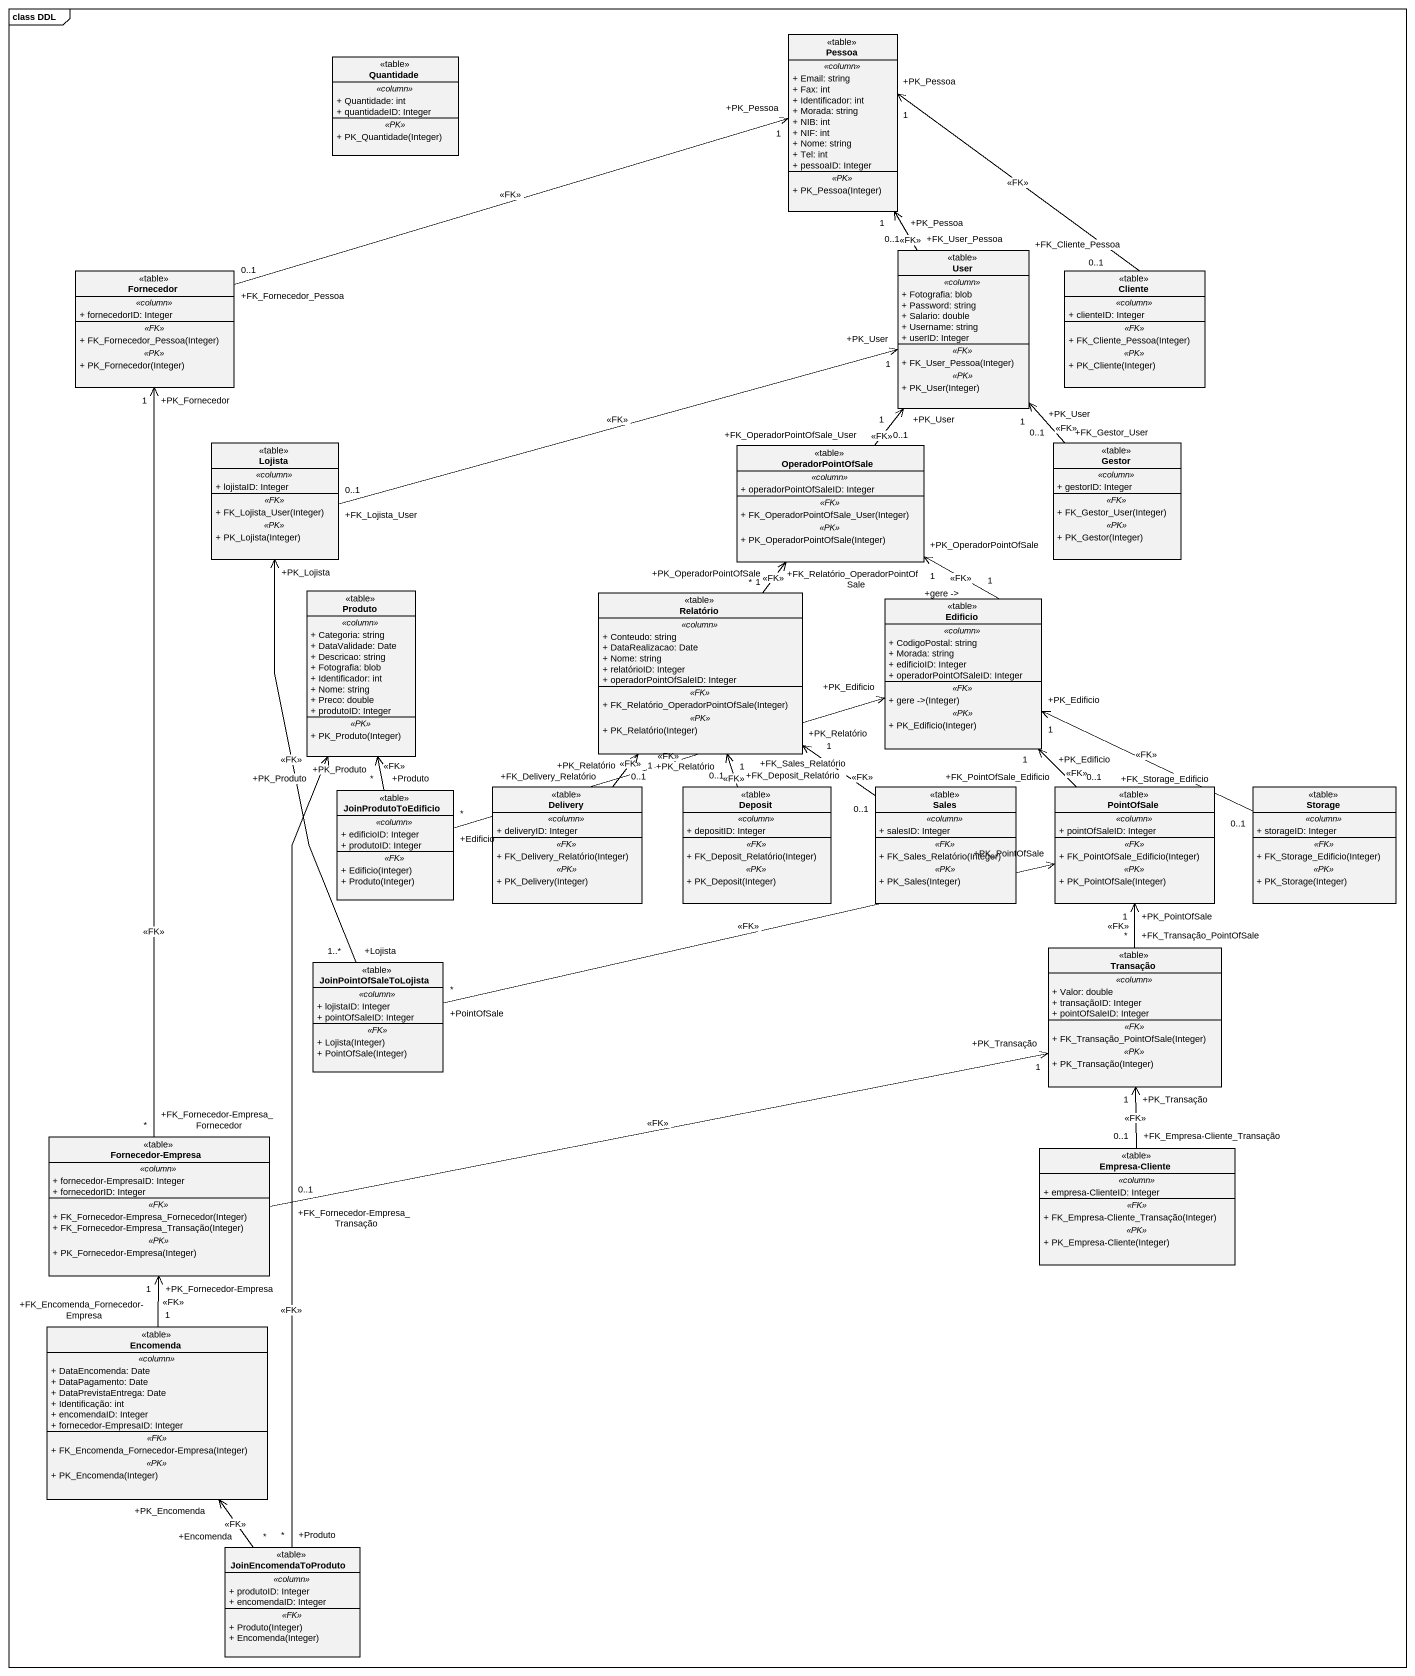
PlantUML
@startuml
mainframe class DDL
hide circle
hide empty members
skinparam classAttributeIconSize 0
class Quantidade <<table>> {
  .. <<column>> ..
  + Quantidade: int
  + quantidadeID: Integer
  .. <<PK>> ..
  + PK_Quantidade(Integer)
}
class Pessoa <<table>> {
  .. <<column>> ..
  + Email: string
  + Fax: int
  + Identificador: int
  + Morada: string
  + NIB: int
  + NIF: int
  + Nome: string
  + Tel: int
  + pessoaID: Integer
  .. <<PK>> ..
  + PK_Pessoa(Integer)
}
class User <<table>> {
  .. <<column>> ..
  + Fotografia: blob
  + Password: string
  + Salario: double
  + Username: string
  + userID: Integer
  .. <<FK>> ..
  + FK_User_Pessoa(Integer)
  .. <<PK>> ..
  + PK_User(Integer)
}
class Fornecedor <<table>> {
  .. <<column>> ..
  + fornecedorID: Integer
  .. <<FK>> ..
  + FK_Fornecedor_Pessoa(Integer)
  .. <<PK>> ..
  + PK_Fornecedor(Integer)
}
class Cliente <<table>> {
  .. <<column>> ..
  + clienteID: Integer
  .. <<FK>> ..
  + FK_Cliente_Pessoa(Integer)
  .. <<PK>> ..
  + PK_Cliente(Integer)
}
class Lojista <<table>> {
  .. <<column>> ..
  + lojistaID: Integer
  .. <<FK>> ..
  + FK_Lojista_User(Integer)
  .. <<PK>> ..
  + PK_Lojista(Integer)
}
class OperadorPointOfSale <<table>> {
  .. <<column>> ..
  + operadorPointOfSaleID: Integer
  .. <<FK>> ..
  + FK_OperadorPointOfSale_User(Integer)
  .. <<PK>> ..
  + PK_OperadorPointOfSale(Integer)
}
class Gestor <<table>> {
  .. <<column>> ..
  + gestorID: Integer
  .. <<FK>> ..
  + FK_Gestor_User(Integer)
  .. <<PK>> ..
  + PK_Gestor(Integer)
}
class Produto <<table>> {
  .. <<column>> ..
  + Categoria: string
  + DataValidade: Date
  + Descricao: string
  + Fotografia: blob
  + Identificador: int
  + Nome: string
  + Preco: double
  + produtoID: Integer
  .. <<PK>> ..
  + PK_Produto(Integer)
}
class Relatório <<table>> {
  .. <<column>> ..
  + Conteudo: string
  + DataRealizacao: Date
  + Nome: string
  + relatórioID: Integer
  + operadorPointOfSaleID: Integer
  .. <<FK>> ..
  + FK_Relatório_OperadorPointOfSale(Integer)
  .. <<PK>> ..
  + PK_Relatório(Integer)
}
class Edificio <<table>> {
  .. <<column>> ..
  + CodigoPostal: string
  + Morada: string
  + edificioID: Integer
  + operadorPointOfSaleID: Integer
  .. <<FK>> ..
  + gere ->(Integer)
  .. <<PK>> ..
  + PK_Edificio(Integer)
}
class JoinProdutoToEdificio <<table>> {
  .. <<column>> ..
  + edificioID: Integer
  + produtoID: Integer
  .. <<FK>> ..
  + Edificio(Integer)
  + Produto(Integer)
}
class Delivery <<table>> {
  .. <<column>> ..
  + deliveryID: Integer
  .. <<FK>> ..
  + FK_Delivery_Relatório(Integer)
  .. <<PK>> ..
  + PK_Delivery(Integer)
}
class Deposit <<table>> {
  .. <<column>> ..
  + depositID: Integer
  .. <<FK>> ..
  + FK_Deposit_Relatório(Integer)
  .. <<PK>> ..
  + PK_Deposit(Integer)
}
class Sales <<table>> {
  .. <<column>> ..
  + salesID: Integer
  .. <<FK>> ..
  + FK_Sales_Relatório(Integer)
  .. <<PK>> ..
  + PK_Sales(Integer)
}
class PointOfSale <<table>> {
  .. <<column>> ..
  + pointOfSaleID: Integer
  .. <<FK>> ..
  + FK_PointOfSale_Edificio(Integer)
  .. <<PK>> ..
  + PK_PointOfSale(Integer)
}
class "Storage" as Storage_ <<table>> {
  .. <<column>> ..
  + storageID: Integer
  .. <<FK>> ..
  + FK_Storage_Edificio(Integer)
  .. <<PK>> ..
  + PK_Storage(Integer)
}
class Transação <<table>> {
  .. <<column>> ..
  + Valor: double
  + transaçãoID: Integer
  + pointOfSaleID: Integer
  .. <<FK>> ..
  + FK_Transação_PointOfSale(Integer)
  .. <<PK>> ..
  + PK_Transação(Integer)
}
class JoinPointOfSaleToLojista <<table>> {
  .. <<column>> ..
  + lojistaID: Integer
  + pointOfSaleID: Integer
  .. <<FK>> ..
  + Lojista(Integer)
  + PointOfSale(Integer)
}
class "Fornecedor-Empresa" as Fornecedor_Empresa <<table>> {
  .. <<column>> ..
  + fornecedor-EmpresaID: Integer
  + fornecedorID: Integer
  .. <<FK>> ..
  + FK_Fornecedor-Empresa_Fornecedor(Integer)
  + FK_Fornecedor-Empresa_Transação(Integer)
  .. <<PK>> ..
  + PK_Fornecedor-Empresa(Integer)
}
class "Empresa-Cliente" as Empresa_Cliente <<table>> {
  .. <<column>> ..
  + empresa-ClienteID: Integer
  .. <<FK>> ..
  + FK_Empresa-Cliente_Transação(Integer)
  .. <<PK>> ..
  + PK_Empresa-Cliente(Integer)
}
class Encomenda <<table>> {
  .. <<column>> ..
  + DataEncomenda: Date
  + DataPagamento: Date
  + DataPrevistaEntrega: Date
  + Identificação: int
  + encomendaID: Integer
  + fornecedor-EmpresaID: Integer
  .. <<FK>> ..
  + FK_Encomenda_Fornecedor-Empresa(Integer)
  .. <<PK>> ..
  + PK_Encomenda(Integer)
}
class JoinEncomendaToProduto <<table>> {
  .. <<column>> ..
  + produtoID: Integer
  + encomendaID: Integer
  .. <<FK>> ..
  + Produto(Integer)
  + Encomenda(Integer)
}
User "+FK_User_Pessoa\n0..1" -up-> "+PK_Pessoa\n1" Pessoa : <<FK>>
Fornecedor "+FK_Fornecedor_Pessoa\n0..1" -right-> "+PK_Pessoa\n1" Pessoa : <<FK>>
Cliente "+FK_Cliente_Pessoa\n0..1" -up-> "+PK_Pessoa\n1" Pessoa : <<FK>>
Lojista "+FK_Lojista_User\n0..1" -right-> "+PK_User\n1" User : <<FK>>
OperadorPointOfSale "+FK_OperadorPointOfSale_User\n0..1" -up-> "+PK_User\n1" User : <<FK>>
Gestor "+FK_Gestor_User\n0..1" -up-> "+PK_User\n1" User : <<FK>>
Relatório "+FK_Relatório_OperadorPointOfSale\n*" -up-> "+PK_OperadorPointOfSale\n1" OperadorPointOfSale : <<FK>>
Edificio "+gere ->\n1" -up-> "+PK_OperadorPointOfSale\n1" OperadorPointOfSale : <<FK>>
JoinProdutoToEdificio "+Produto\n*" -up-> "+PK_Produto" Produto : <<FK>>
JoinProdutoToEdificio "+Edificio\n*" -right-> "+PK_Edificio" Edificio : <<FK>>
Delivery "+FK_Delivery_Relatório\n0..1" -up-> "+PK_Relatório\n1" Relatório : <<FK>>
Deposit "+FK_Deposit_Relatório\n0..1" -up-> "+PK_Relatório\n1" Relatório : <<FK>>
Sales "+FK_Sales_Relatório\n0..1" -up-> "+PK_Relatório\n1" Relatório : <<FK>>
PointOfSale "+FK_PointOfSale_Edificio\n0..1" -up-> "+PK_Edificio\n1" Edificio : <<FK>>
Storage_ "+FK_Storage_Edificio\n0..1" -left-> "+PK_Edificio\n1" Edificio : <<FK>>
Transação "+FK_Transação_PointOfSale\n*" -up-> "+PK_PointOfSale\n1" PointOfSale : <<FK>>
JoinPointOfSaleToLojista "+Lojista\n1..*" -up-> "+PK_Lojista" Lojista : <<FK>>
JoinPointOfSaleToLojista "+PointOfSale\n*" -right-> "+PK_PointOfSale" PointOfSale : <<FK>>
Fornecedor_Empresa "+FK_Fornecedor-Empresa_Fornecedor\n*" -up-> "+PK_Fornecedor\n1" Fornecedor : <<FK>>
Fornecedor_Empresa "+FK_Fornecedor-Empresa_Transação\n0..1" -right-> "+PK_Transação\n1" Transação : <<FK>>
Empresa_Cliente "+FK_Empresa-Cliente_Transação\n0..1" -up-> "+PK_Transação\n1" Transação : <<FK>>
Encomenda "+FK_Encomenda_Fornecedor-Empresa\n1" -up-> "+PK_Fornecedor-Empresa\n1" Fornecedor_Empresa : <<FK>>
JoinEncomendaToProduto "+Produto\n*" -up-> "+PK_Produto" Produto : <<FK>>
JoinEncomendaToProduto "+Encomenda\n*" -up-> "+PK_Encomenda" Encomenda : <<FK>>
@enduml
